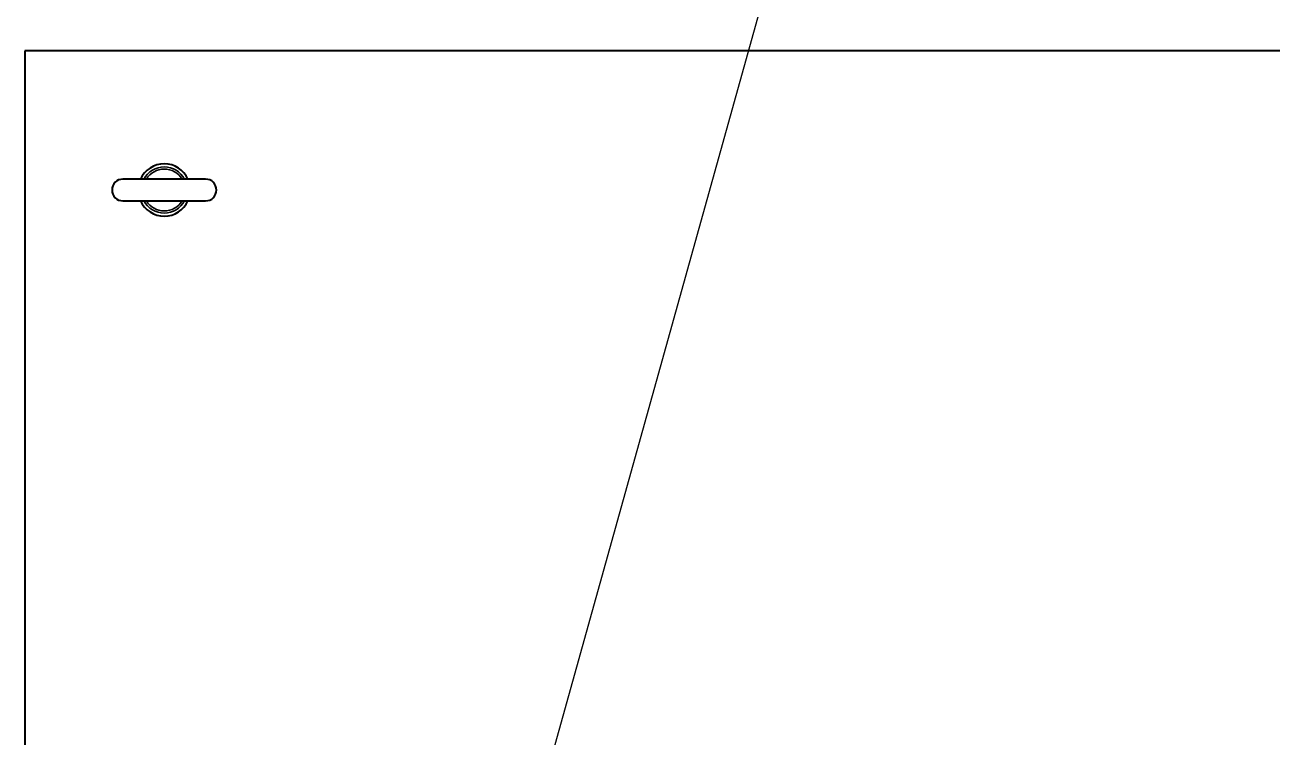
# Model space of a CAD drawing. Header units: millimetres. Extents: x 0 to 8410, y 0 to 5940.
# Drawn here: x 1908 to 2624, y 4645 to 5054 of the extents above; entities that cross this region are included whole.
import ezdxf

# ---------------------------------------------------------------- set-up
doc = ezdxf.new("R2010")
doc.units = ezdxf.units.MM
doc.header["$LTSCALE"] = 10
doc.layers.get('0').update_dxf_attribs({"color": 3, "lineweight": 25})
for name, color, linetype, lineweight in [('가시적인 것(ISO)', 3, 'Continuous', 40), ('가시적인 좁은 것(ISO)', 3, 'Continuous', 35), ('기호(ISO)', 5, 'Continuous', 25)]:
    doc.layers.add(name, color=color, linetype=linetype, lineweight=lineweight)
doc.styles.add('치수 텍스트_PSTEK_POSCO', font='isocp.shx')
doc.dimstyles.new('치수_PSTEK_POSCO$7', dxfattribs={"dimscale": 10, "dimtxt": 2, "dimasz": 1, "dimexe": 1, "dimexo": 1, "dimgap": 1, "dimtad": 1, "dimrnd": 1e-08, "dimdsep": 46, "dimtxsty": '치수 텍스트_PSTEK_POSCO', "dimblk": 'Filled-2', "dimcen": 0.09, "dimdle": 10, "dimclrd": 7, "dimclre": 7, "dimclrt": 2, "dimadec": 1, "dimazin": 2, "dimtfac": 1, "dimtmove": 0, "dimatfit": 3, "dimfxl": 0, "dimtolj": 1, "dimlwd": -1, "dimlwe": -1, "dimarcsym": 0})

# ---------------------------------------------------------------- blocks, each defined once
blk = doc.blocks.new('Filled-2')
at = {"color": 0}
for p, q in [((0, 0), (-1, 0.25)), ((-1, 0.25), (-1, -0.25)), ((-1, 0), (0, 0)), ((-1, -0.25), (0, 0))]:
    blk.add_line(p, q, dxfattribs=at)
at = {"color": 0, "flags": 128}
blk.add_lwpolyline([(-1, -0.25), (0, 0)], dxfattribs=at)
at = {"color": 0}
blk.add_solid([(-1, -0.25), (0, 0), (-1, 0.25), (-1, -0.25)], dxfattribs=at)

msp = doc.modelspace()

# ---------------------------------------------------------------- linework, layer by layer
at = {"layer": '가시적인 것(ISO)'}
for p, q in [((1908.1107, 5039.1572), (1908.1107, 4339.1572)), ((3208.1107, 5039.1572), (1908.1107, 5039.1572)), ((2011.8607, 4965.4072), (1964.3607, 4965.4072)), ((1964.3607, 4952.9072), (2011.8607, 4952.9072))]:
    msp.add_line(p, q, dxfattribs=at)
for centre, radius, start, end in [((1988.1107, 4959.1572), 15, 24.6243184, 155.3756816), ((1964.3607, 4959.1572), 6.25, 90, 270), ((2011.8607, 4959.1572), 6.25, 270, 90), ((1988.1107, 4959.1572), 15, 204.6243184, 335.3756816)]:
    msp.add_arc(centre, radius, start, end, dxfattribs=at)
at = {"layer": '가시적인 좁은 것(ISO)'}
for radius, start, end in [(13.2458, 28.1542849, 151.8457151), (12.0035, 31.3779793, 148.6220207), (13.2458, 208.1542849, 331.8457151), (12.0035, 211.3779793, 328.6220207)]:
    msp.add_arc((1988.1107, 4959.1572), radius, start, end, dxfattribs=at)

# ---------------------------------------------------------------- leaders
at = {"layer": '기호(ISO)', "color": 7, "annotation_type": 0, "has_hookline": 1, "hookline_direction": 0, "text_width": 237.4168}
msp.add_leader([(2205.2428, 4614.1572), (2351.1977, 5137.4666), (2361.1977, 5137.4666)], dimstyle='치수_PSTEK_POSCO$7', override={"dimtad": 0}, dxfattribs=at)

doc.saveas('drawing.dxf')
